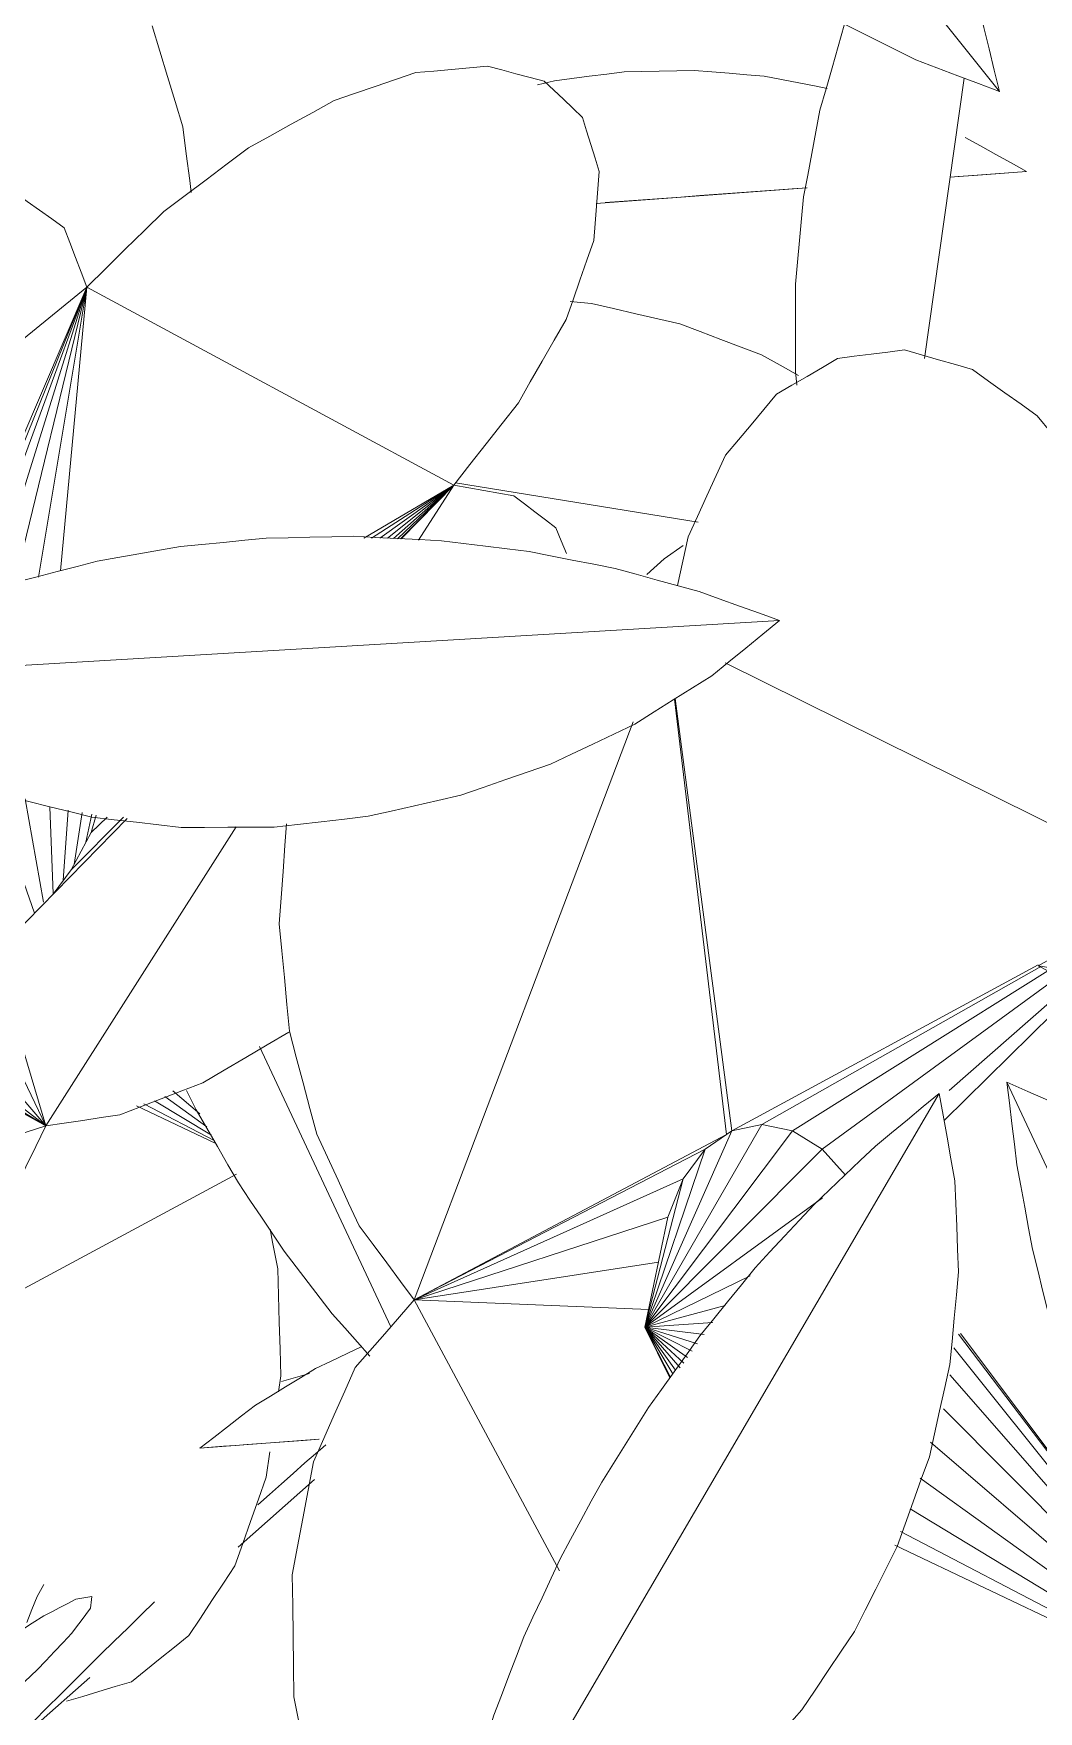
# Model space of a CAD drawing. Header units: metres. Extents: x 10.2 to 20.8, y -0.2 to 6.6.
# Drawn here: x 17.8308 to 17.8876, y 0.4246 to 0.5195 of the extents above; entities that cross this region are included whole.
import ezdxf

# ---------------------------------------------------------------- set-up
doc = ezdxf.new("R2010")
doc.units = ezdxf.units.M
doc.layers.add('Importações nas famílias', color=250, linetype='Continuous', lineweight=5)
doc.layers.add('Vegetação', color=7, linetype='Continuous', lineweight=5)

# ---------------------------------------------------------------- blocks, each defined once
blk = doc.blocks.new('Planta_pergolado_12200 - plantas pergolado_skp_Component_12-3067408-Corte 3')
at = {"layer": 'Importações nas famílias'}
for p, q in [((17.846695, 0.43774), (17.842365, 0.433929)), ((17.831389, 0.431808), (17.831006, 0.431128)), ((17.833997, 0.426562), (17.830913, 0.423848)), ((17.829029, 0.425078), (17.828925, 0.424282)), ((17.830824, 0.424082), (17.831565, 0.424838))]:
    blk.add_line(p, q, dxfattribs=at)
at = {"layer": 'Importações nas famílias', "flags": 128}
for points in [[(17.84641, 0.443737), (17.845613, 0.44351), (17.844815, 0.443283)], [(17.84614, 0.438685), (17.846737, 0.4392), (17.847334, 0.439715)], [(17.843489, 0.436309), (17.844152, 0.436903), (17.844815, 0.437497), (17.845477, 0.438091), (17.84614, 0.438685)], [(17.831006, 0.431128), (17.830713, 0.430395), (17.83042, 0.429661)], [(17.834605, 0.427869), (17.835367, 0.428611), (17.836129, 0.429353), (17.836891, 0.430095), (17.837653, 0.430837)], [(17.831565, 0.424838), (17.832325, 0.425596), (17.833085, 0.426353), (17.833845, 0.427111), (17.834605, 0.427869)]]:
    blk.add_lwpolyline(points, dxfattribs=at)
blk = doc.blocks.new('Planta_pergolado_12200 - plantas pergolado_skp_Component_12-V1-Corte 3')
at = {"layer": 'Importações nas famílias'}
for p, q in [((17.846934, 0.440024), (17.840202, 0.439525)), ((17.846053, 0.439961), (17.846945, 0.440028))]:
    blk.add_line(p, q, dxfattribs=at)
at = {"layer": 'Importações nas famílias', "flags": 128}
for points in [[(17.849362, 0.445261), (17.848534, 0.444868), (17.847638, 0.444442), (17.846741, 0.444016)], [(17.846741, 0.444016), (17.845894, 0.443498), (17.845047, 0.44298), (17.8442, 0.442461), (17.843353, 0.441943)], [(17.843353, 0.441943), (17.842566, 0.441339), (17.841778, 0.440734), (17.84099, 0.44013), (17.840202, 0.439525)], [(17.840202, 0.439525), (17.840874, 0.439575), (17.841546, 0.439625), (17.842217, 0.439676), (17.842889, 0.439726)], [(17.842889, 0.439726), (17.84368, 0.439785), (17.844471, 0.439844), (17.845262, 0.439903), (17.846053, 0.439961)]]:
    blk.add_lwpolyline(points, dxfattribs=at)
blk = doc.blocks.new('Planta_pergolado_12200 - plantas pergolado_skp_Component_17-3067409-Corte 3')
at = {"layer": 'Importações nas famílias', "flags": 128}
for points in [[(17.833204, 0.430982), (17.832749, 0.430746), (17.832293, 0.43051), (17.831838, 0.430274), (17.831382, 0.430038)], [(17.834105, 0.431131), (17.83388, 0.431094), (17.833655, 0.431056), (17.833429, 0.431019), (17.833204, 0.430982)], [(17.834024, 0.430476), (17.834044, 0.430639), (17.834065, 0.430803), (17.834085, 0.430967), (17.834105, 0.431131)], [(17.831382, 0.430038), (17.830728, 0.429619), (17.830073, 0.429201), (17.829418, 0.428782), (17.828764, 0.428364)], [(17.832966, 0.42906), (17.833231, 0.429414), (17.833495, 0.429768), (17.83376, 0.430122), (17.834024, 0.430476)], [(17.831004, 0.426981), (17.831495, 0.427501), (17.831985, 0.42802), (17.832476, 0.42854), (17.832966, 0.42906)], [(17.828271, 0.42438), (17.828954, 0.42503), (17.829637, 0.42568), (17.830321, 0.426331), (17.831004, 0.426981)]]:
    blk.add_lwpolyline(points, dxfattribs=at)
blk = doc.blocks.new('Planta_pergolado_12200 - plantas pergolado_skp_Component_16-3067410-Corte 3')
for name in ['Planta_pergolado_12200 - plantas pergolado_skp_Component_12-V1-Corte 3', 'Planta_pergolado_12200 - plantas pergolado_skp_Component_12-3067408-Corte 3', 'Planta_pergolado_12200 - plantas pergolado_skp_Component_17-3067409-Corte 3']:
    blk.add_blockref(name, (0, 0))
blk = doc.blocks.new('Planta_pergolado_12200 - plantas pergolado_skp_Component_12-V92-Corte 3')
at = {"layer": 'Importações nas famílias'}
for p, q in [((17.866461, 0.489792), (17.867534, 0.490546)), ((17.865473, 0.488896), (17.866461, 0.489792))]:
    blk.add_line(p, q, dxfattribs=at)
blk = doc.blocks.new('Planta_pergolado_12200 - plantas pergolado_skp_Component_17-V94-Corte 3')
at = {"layer": 'Importações nas famílias'}
for p, q in [((17.797928, 0.47585), (17.833812, 0.505155)), ((17.833812, 0.505155), (17.826073, 0.487059)), ((17.826541, 0.487248), (17.833812, 0.505155)), ((17.827352, 0.487575), (17.833812, 0.505155)), ((17.833812, 0.505155), (17.828422, 0.48788)), ((17.833812, 0.505155), (17.829728, 0.488337)), ((17.831082, 0.48875), (17.833812, 0.505155)), ((17.832334, 0.489107), (17.833812, 0.505155)), ((17.854559, 0.493961), (17.833812, 0.505155)), ((17.849485, 0.490968), (17.854559, 0.493961)), ((17.854559, 0.493961), (17.849908, 0.490962)), ((17.854559, 0.493961), (17.850377, 0.490956)), ((17.854559, 0.493961), (17.850811, 0.49095)), ((17.854559, 0.493961), (17.85116, 0.490945)), ((17.854559, 0.493961), (17.851388, 0.490924)), ((17.854559, 0.493961), (17.851544, 0.490928)), ((17.854559, 0.493961), (17.851585, 0.490924)), ((17.854559, 0.493961), (17.852571, 0.490839)), ((17.830857, 0.469754), (17.828383, 0.47684)), ((17.830331, 0.476219), (17.831364, 0.470392)), ((17.831923, 0.470845), (17.83172, 0.475777)), ((17.832487, 0.471603), (17.832758, 0.475591)), ((17.835899, 0.475189), (17.832939, 0.472211)), ((17.833095, 0.472506), (17.833548, 0.47545)), ((17.834109, 0.47535), (17.833769, 0.473777)), ((17.834355, 0.475306), (17.834059, 0.474325)), ((17.834969, 0.475196), (17.834059, 0.474325)), ((17.836101, 0.475109), (17.828602, 0.46745)), ((17.84226, 0.474643), (17.831497, 0.457739)), ((17.834059, 0.474325), (17.832939, 0.472211)), ((17.832939, 0.472211), (17.831917, 0.470836)), ((17.828602, 0.46745), (17.831497, 0.457739)), ((17.827326, 0.466436), (17.831497, 0.457739)), ((17.825132, 0.465138), (17.831497, 0.457739)), ((17.831497, 0.457739), (17.819598, 0.464322)), ((17.831497, 0.457739), (17.821131, 0.464044)), ((17.823018, 0.464322), (17.831497, 0.457739)), ((17.796498, 0.446546), (17.831497, 0.457739))]:
    blk.add_line(p, q, dxfattribs=at)
at = {"layer": 'Importações nas famílias', "flags": 128}
for points in [[(17.847807, 0.515695), (17.848959, 0.51609), (17.850112, 0.516484), (17.851265, 0.516879), (17.852418, 0.517273)], [(17.852418, 0.517273), (17.85343, 0.517366), (17.854442, 0.517459), (17.855455, 0.517552), (17.856467, 0.517644)], [(17.856467, 0.517644), (17.857271, 0.517429), (17.858074, 0.517214), (17.858877, 0.516998), (17.85968, 0.516783)], [(17.85968, 0.516783), (17.860219, 0.516274), (17.860759, 0.515765), (17.861298, 0.515256), (17.861837, 0.514747)], [(17.842949, 0.513017), (17.844163, 0.513687), (17.845378, 0.514356), (17.846592, 0.515026), (17.847807, 0.515695)], [(17.861837, 0.514747), (17.862076, 0.51398), (17.862314, 0.513212), (17.862553, 0.512444), (17.862791, 0.511677)], [(17.838176, 0.509422), (17.839369, 0.510321), (17.840562, 0.51122), (17.841756, 0.512118), (17.842949, 0.513017)], [(17.862791, 0.511677), (17.862713, 0.510703), (17.862634, 0.509729), (17.862556, 0.508754), (17.862477, 0.50778)], [(17.829742, 0.510495), (17.830439, 0.509998), (17.831136, 0.509501), (17.831833, 0.509004), (17.83253, 0.508507)], [(17.833812, 0.505155), (17.834903, 0.506222), (17.835994, 0.507288), (17.837085, 0.508355), (17.838176, 0.509422)], [(17.83253, 0.508507), (17.832851, 0.507669), (17.833171, 0.506831), (17.833492, 0.505993), (17.833812, 0.505155)], [(17.862477, 0.50778), (17.862087, 0.506666), (17.861697, 0.505552), (17.861307, 0.504438), (17.860917, 0.503324)], [(17.860917, 0.503324), (17.860241, 0.502145), (17.859566, 0.500967), (17.858891, 0.499789), (17.858216, 0.49861)], [(17.858216, 0.49861), (17.857302, 0.497448), (17.856387, 0.496286), (17.855473, 0.495124), (17.854559, 0.493961)], [(17.854559, 0.493961), (17.855409, 0.493807), (17.856259, 0.493653), (17.857109, 0.493499), (17.857959, 0.493344)], [(17.857959, 0.493344), (17.858554, 0.492892), (17.85915, 0.49244), (17.859746, 0.491987), (17.860341, 0.491535)], [(17.860341, 0.491535), (17.860642, 0.490816), (17.860942, 0.490096)], [(17.845237, 0.463044), (17.84402, 0.462324), (17.842803, 0.461605), (17.841586, 0.460885), (17.840369, 0.460166)], [(17.840369, 0.460166), (17.839198, 0.459713), (17.838026, 0.459261), (17.836855, 0.458809), (17.835683, 0.458356)], [(17.835683, 0.458356), (17.834637, 0.458202), (17.83359, 0.458048), (17.832544, 0.457894), (17.831497, 0.457739)], [(17.831497, 0.457739), (17.830932, 0.456577), (17.830366, 0.455415), (17.829801, 0.454253), (17.829235, 0.453091)]]:
    blk.add_lwpolyline(points, dxfattribs=at)
blk = doc.blocks.new('Planta_pergolado_12200 - plantas pergolado_skp_Component_16-V95-Corte 3')
for name in ['Planta_pergolado_12200 - plantas pergolado_skp_Component_17-V94-Corte 3', 'Planta_pergolado_12200 - plantas pergolado_skp_Component_12-V92-Corte 3']:
    blk.add_blockref(name, (0, 0))
blk = doc.blocks.new('Planta_pergolado_12200 - plantas pergolado_skp_Component_12-V112-Corte 3')
at = {"layer": 'Importações nas famílias'}
for p, q in [((17.884037, 0.521413), (17.886237, 0.537071)), ((17.88387, 0.534033), (17.883327, 0.533114)), ((17.884461, 0.534793), (17.88387, 0.534033)), ((17.881183, 0.501108), (17.883411, 0.516962)), ((17.87396, 0.499606), (17.873886, 0.500378))]:
    blk.add_line(p, q, dxfattribs=at)
at = {"layer": 'Importações nas famílias', "flags": 128}
for points in [[(17.883269, 0.533197), (17.884011, 0.534166), (17.884753, 0.535134), (17.885495, 0.536103), (17.886237, 0.537071)], [(17.881312, 0.530065), (17.881964, 0.531109), (17.882616, 0.532153), (17.883269, 0.533197)], [(17.875266, 0.515156), (17.875608, 0.516354), (17.875951, 0.517553), (17.876294, 0.518752), (17.876636, 0.51995)], [(17.874344, 0.510259), (17.874575, 0.511483), (17.874805, 0.512708), (17.875035, 0.513932), (17.875266, 0.515156)], [(17.873883, 0.505315), (17.873998, 0.506551), (17.874114, 0.507787), (17.874229, 0.509023), (17.874344, 0.510259)], [(17.873886, 0.500378), (17.873885, 0.501613), (17.873884, 0.502847), (17.873883, 0.504081), (17.873883, 0.505315)]]:
    blk.add_lwpolyline(points, dxfattribs=at)
blk = doc.blocks.new('Planta_pergolado_12200 - plantas pergolado_skp_Component_16-V116-Corte 3')
blk.add_blockref('Planta_pergolado_12200 - plantas pergolado_skp_Component_12-V112-Corte 3', (0, 0))
blk = doc.blocks.new('Planta_pergolado_12200 - plantas pergolado_skp_-3067411-Corte 3')
for name in ['Planta_pergolado_12200 - plantas pergolado_skp_Component_16-V116-Corte 3', 'Planta_pergolado_12200 - plantas pergolado_skp_Component_16-V95-Corte 3']:
    blk.add_blockref(name, (0, 0))
blk = doc.blocks.new('Planta_pergolado_12200 - plantas pergolado_skp_-3067423-Corte 3')
for name in ['Planta_pergolado_12200 - plantas pergolado_skp_-3067411-Corte 3', 'Planta_pergolado_12200 - plantas pergolado_skp_Component_16-3067410-Corte 3']:
    blk.add_blockref(name, (0, 0))
blk = doc.blocks.new('Planta_pergolado_12200 - plantas pergolado_skp_Component_12-V104-Corte 3')
at = {"layer": 'Importações nas famílias'}
blk.add_line((17.871538, 0.223782), (17.904833, 0.182065), dxfattribs=at)
at = {"layer": 'Importações nas famílias', "flags": 128}
for points in [[(17.871075, 0.220226), (17.871191, 0.221115), (17.871306, 0.222004), (17.871422, 0.222893), (17.871538, 0.223782)], [(17.871538, 0.223782), (17.872486, 0.223435), (17.873434, 0.223087), (17.874382, 0.222739), (17.875331, 0.222391)], [(17.875331, 0.222391), (17.876264, 0.221923), (17.877197, 0.221454), (17.87813, 0.220986), (17.879063, 0.220517)], [(17.871336, 0.216373), (17.871271, 0.217336), (17.871206, 0.218299), (17.87114, 0.219263), (17.871075, 0.220226)], [(17.879063, 0.220517), (17.87997, 0.219933), (17.880878, 0.219349), (17.881786, 0.218765), (17.882693, 0.218181)], [(17.882693, 0.218181), (17.883565, 0.217488), (17.884437, 0.216795), (17.885309, 0.216102), (17.886181, 0.215409)], [(17.872315, 0.212315), (17.87207, 0.21333), (17.871826, 0.214344), (17.871581, 0.215359), (17.871336, 0.216373)], [(17.886181, 0.215409), (17.887008, 0.214614), (17.887835, 0.21382), (17.888662, 0.213026), (17.889488, 0.212231)], [(17.873989, 0.208147), (17.87357, 0.209189), (17.873152, 0.210231), (17.872733, 0.211273), (17.872315, 0.212315)], [(17.889488, 0.212231), (17.890261, 0.211344), (17.891033, 0.210457), (17.891805, 0.209571), (17.892578, 0.208684)], [(17.892578, 0.208684), (17.893287, 0.207714), (17.893996, 0.206745), (17.894706, 0.205775), (17.895415, 0.204806)], [(17.876318, 0.203966), (17.875735, 0.205011), (17.875153, 0.206056), (17.874571, 0.207102), (17.873989, 0.208147)], [(17.879247, 0.199871), (17.878515, 0.200895), (17.877782, 0.201918), (17.87705, 0.202942), (17.876318, 0.203966)], [(17.895415, 0.204806), (17.896053, 0.203764), (17.896692, 0.202723), (17.89733, 0.201681), (17.897968, 0.20064)], [(17.897968, 0.20064), (17.898529, 0.199538), (17.899089, 0.198436), (17.89965, 0.197335), (17.90021, 0.196233)], [(17.882709, 0.195957), (17.881844, 0.196936), (17.880978, 0.197914), (17.880113, 0.198893), (17.879247, 0.199871)], [(17.886622, 0.192318), (17.885644, 0.193228), (17.884666, 0.194138), (17.883687, 0.195048), (17.882709, 0.195957)], [(17.90021, 0.196233), (17.900686, 0.195083), (17.901163, 0.193933), (17.901639, 0.192784), (17.902115, 0.191634)], [(17.890894, 0.189037), (17.889826, 0.189857), (17.888758, 0.190677), (17.88769, 0.191497), (17.886622, 0.192318)], [(17.902115, 0.191634), (17.902502, 0.190449), (17.902888, 0.189264), (17.903275, 0.188079), (17.903662, 0.186894)], [(17.895424, 0.186192), (17.894292, 0.186903), (17.893159, 0.187614), (17.892026, 0.188326), (17.890894, 0.189037)], [(17.903662, 0.186894), (17.903955, 0.185686), (17.904247, 0.184479), (17.90454, 0.183272), (17.904833, 0.182065)], [(17.900107, 0.183849), (17.898937, 0.184435), (17.897766, 0.185021), (17.896595, 0.185606), (17.895424, 0.186192)], [(17.904833, 0.182065), (17.903652, 0.182511), (17.90247, 0.182957), (17.901289, 0.183403), (17.900107, 0.183849)]]:
    blk.add_lwpolyline(points, dxfattribs=at)
blk = doc.blocks.new('Planta_pergolado_12200 - plantas pergolado_skp_Component_12-V98-Corte 3')
at = {"layer": 'Importações nas famílias'}
blk.add_line((17.883918, 0.288884), (17.830774, 0.297509), dxfattribs=at)
at = {"layer": 'Importações nas famílias', "flags": 128}
for points in [[(17.840261, 0.302092), (17.841558, 0.302447), (17.842855, 0.302803), (17.844152, 0.303158), (17.845448, 0.303513)], [(17.845448, 0.303513), (17.846779, 0.303711), (17.84811, 0.303909), (17.849441, 0.304106), (17.850772, 0.304304)], [(17.850772, 0.304304), (17.852105, 0.30434), (17.853439, 0.304376), (17.854772, 0.304412), (17.856105, 0.304447)], [(17.856105, 0.304447), (17.85741, 0.30432), (17.858715, 0.304193), (17.86002, 0.304066), (17.861325, 0.303939)], [(17.861325, 0.303939), (17.862571, 0.303652), (17.863816, 0.303365), (17.865062, 0.303078), (17.866307, 0.302792)], [(17.866307, 0.302792), (17.867465, 0.302351), (17.868622, 0.301911), (17.869779, 0.301471), (17.870936, 0.301031)], [(17.835331, 0.300075), (17.836563, 0.300579), (17.837796, 0.301084), (17.839028, 0.301588), (17.840261, 0.302092)], [(17.870936, 0.301031), (17.871978, 0.300448), (17.873019, 0.299866), (17.874061, 0.299283), (17.875103, 0.2987)], [(17.830774, 0.297509), (17.831913, 0.298151), (17.833052, 0.298792), (17.834191, 0.299434), (17.835331, 0.300075)], [(17.875103, 0.2987), (17.876004, 0.297988), (17.876906, 0.297276), (17.877807, 0.296564), (17.878709, 0.295852)], [(17.835075, 0.295192), (17.834, 0.295771), (17.832924, 0.296351), (17.831849, 0.29693), (17.830774, 0.297509)], [(17.839571, 0.293112), (17.838447, 0.293632), (17.837323, 0.294152), (17.836199, 0.294672), (17.835075, 0.295192)], [(17.878709, 0.295852), (17.879449, 0.295027), (17.88019, 0.294203), (17.88093, 0.293378), (17.88167, 0.292554)], [(17.844212, 0.291293), (17.843052, 0.291747), (17.841891, 0.292202), (17.840731, 0.292657), (17.839571, 0.293112)], [(17.88167, 0.292554), (17.882232, 0.291636), (17.882794, 0.290719), (17.883356, 0.289801), (17.883918, 0.288884)], [(17.848946, 0.289754), (17.847762, 0.290139), (17.846579, 0.290523), (17.845395, 0.290908), (17.844212, 0.291293)], [(17.853721, 0.288514), (17.852527, 0.288824), (17.851333, 0.289134), (17.85014, 0.289444), (17.848946, 0.289754)], [(17.858483, 0.287585), (17.857293, 0.287817), (17.856102, 0.288049), (17.854911, 0.288281), (17.853721, 0.288514)], [(17.883918, 0.288884), (17.883012, 0.288626), (17.882106, 0.288368), (17.881201, 0.28811), (17.880295, 0.287852)], [(17.86318, 0.286978), (17.862006, 0.28713), (17.860832, 0.287282), (17.859657, 0.287433), (17.858483, 0.287585)], [(17.880295, 0.287852), (17.879313, 0.287674), (17.87833, 0.287496), (17.877348, 0.287318), (17.876365, 0.28714)], [(17.86776, 0.2867), (17.866615, 0.28677), (17.86547, 0.286839), (17.864325, 0.286909), (17.86318, 0.286978)], [(17.872171, 0.286754), (17.871069, 0.286741), (17.869966, 0.286727), (17.868863, 0.286714), (17.86776, 0.2867)], [(17.876365, 0.28714), (17.875317, 0.287043), (17.874268, 0.286947), (17.87322, 0.286851), (17.872171, 0.286754)]]:
    blk.add_lwpolyline(points, dxfattribs=at)
blk = doc.blocks.new('Planta_pergolado_12200 - plantas pergolado_skp_Component_12-V99-Corte 3')
at = {"layer": 'Importações nas famílias'}
blk.add_line((17.797082, 0.242245), (17.825171, 0.290287), dxfattribs=at)
at = {"layer": 'Importações nas famílias', "flags": 128}
for points in [[(17.821574, 0.287319), (17.822474, 0.288061), (17.823373, 0.288803), (17.824272, 0.289545), (17.825171, 0.290287)], [(17.825171, 0.290287), (17.825393, 0.289055), (17.825615, 0.287822), (17.825836, 0.28659), (17.826058, 0.285357)], [(17.818095, 0.284021), (17.818965, 0.284845), (17.819835, 0.28567), (17.820705, 0.286494), (17.821574, 0.287319)], [(17.826058, 0.285357), (17.826109, 0.28407), (17.82616, 0.282784), (17.826211, 0.281497), (17.826262, 0.28021)], [(17.814771, 0.280431), (17.815602, 0.281329), (17.816433, 0.282226), (17.817264, 0.283124), (17.818095, 0.284021)], [(17.81164, 0.276589), (17.812423, 0.277549), (17.813205, 0.27851), (17.813988, 0.279471), (17.814771, 0.280431)], [(17.826262, 0.28021), (17.82614, 0.278899), (17.826019, 0.277588), (17.825897, 0.276277), (17.825776, 0.274966)], [(17.808736, 0.272537), (17.809462, 0.27355), (17.810188, 0.274563), (17.810914, 0.275576), (17.81164, 0.276589)], [(17.825776, 0.274966), (17.825485, 0.273661), (17.825195, 0.272357), (17.824904, 0.271052), (17.824613, 0.269748)], [(17.806091, 0.26832), (17.806752, 0.269374), (17.807413, 0.270428), (17.808075, 0.271483), (17.808736, 0.272537)], [(17.824613, 0.269748), (17.82416, 0.268481), (17.823707, 0.267213), (17.823253, 0.265946), (17.8228, 0.264679)], [(17.803736, 0.263985), (17.804325, 0.265069), (17.804914, 0.266153), (17.805502, 0.267236), (17.806091, 0.26832)], [(17.8228, 0.264679), (17.822195, 0.263479), (17.82159, 0.262278), (17.820985, 0.261078), (17.820379, 0.259878)], [(17.801696, 0.259581), (17.802206, 0.260682), (17.802716, 0.261783), (17.803226, 0.262884), (17.803736, 0.263985)], [(17.820379, 0.259878), (17.819637, 0.258772), (17.818894, 0.257667), (17.818151, 0.256562), (17.817408, 0.255456)], [(17.799993, 0.255156), (17.800419, 0.256262), (17.800845, 0.257368), (17.80127, 0.258475), (17.801696, 0.259581)], [(17.798648, 0.250759), (17.798984, 0.251858), (17.799321, 0.252958), (17.799657, 0.254057), (17.799993, 0.255156)], [(17.817408, 0.255456), (17.816545, 0.254472), (17.815682, 0.253488), (17.814819, 0.252504), (17.813955, 0.251519)], [(17.813955, 0.251519), (17.812992, 0.250679), (17.812029, 0.249839), (17.811066, 0.248999), (17.810103, 0.248159)], [(17.797674, 0.24644), (17.797917, 0.247519), (17.798161, 0.248599), (17.798404, 0.249679), (17.798648, 0.250759)], [(17.810103, 0.248159), (17.809062, 0.247482), (17.808022, 0.246806), (17.806981, 0.24613), (17.80594, 0.245453)], [(17.797082, 0.242245), (17.79723, 0.243294), (17.797378, 0.244342), (17.797526, 0.245391), (17.797674, 0.24644)], [(17.80594, 0.245453), (17.804847, 0.244957), (17.803753, 0.24446), (17.80266, 0.243963), (17.801566, 0.243467)], [(17.801566, 0.243467), (17.800445, 0.243161), (17.799324, 0.242856), (17.798203, 0.242551), (17.797082, 0.242245)]]:
    blk.add_lwpolyline(points, dxfattribs=at)
blk = doc.blocks.new('Planta_pergolado_12200 - plantas pergolado_skp_Component_12-V100-Corte 3')
at = {"layer": 'Importações nas famílias'}
blk.add_line((17.852424, 0.240855), (17.828997, 0.290926), dxfattribs=at)
at = {"layer": 'Importações nas famílias', "flags": 128}
for points in [[(17.828997, 0.290926), (17.830176, 0.290409), (17.831355, 0.289892), (17.832535, 0.289374), (17.833714, 0.288857)], [(17.829568, 0.286249), (17.829425, 0.287418), (17.829282, 0.288587), (17.82914, 0.289757), (17.828997, 0.290926)], [(17.833714, 0.288857), (17.834834, 0.28817), (17.835955, 0.287483), (17.837075, 0.286796), (17.838195, 0.286109)], [(17.830444, 0.281493), (17.830225, 0.282682), (17.830006, 0.283871), (17.829787, 0.28506), (17.829568, 0.286249)], [(17.838195, 0.286109), (17.83923, 0.285268), (17.840265, 0.284427), (17.8413, 0.283586), (17.842336, 0.282745)], [(17.842336, 0.282745), (17.843261, 0.28177), (17.844187, 0.280794), (17.845113, 0.279819), (17.846038, 0.278844)], [(17.831618, 0.27671), (17.831324, 0.277905), (17.831031, 0.279101), (17.830738, 0.280297), (17.830444, 0.281493)], [(17.846038, 0.278844), (17.846833, 0.277758), (17.847627, 0.276671), (17.848422, 0.275584), (17.849216, 0.274498)], [(17.833074, 0.271953), (17.83271, 0.273142), (17.832346, 0.274331), (17.831982, 0.27552), (17.831618, 0.27671)], [(17.849216, 0.274498), (17.849861, 0.273326), (17.850505, 0.272153), (17.85115, 0.270981), (17.851795, 0.269809)], [(17.834798, 0.267275), (17.834367, 0.268444), (17.833936, 0.269614), (17.833505, 0.270783), (17.833074, 0.271953)], [(17.851795, 0.269809), (17.852274, 0.268578), (17.852754, 0.267347), (17.853234, 0.266117), (17.853713, 0.264886)], [(17.83677, 0.262728), (17.836277, 0.263864), (17.835784, 0.265001), (17.835291, 0.266138), (17.834798, 0.267275)], [(17.853713, 0.264886), (17.854017, 0.263626), (17.85432, 0.262366), (17.854624, 0.261106), (17.854927, 0.259846)], [(17.838968, 0.258362), (17.838419, 0.259453), (17.837869, 0.260545), (17.83732, 0.261636), (17.83677, 0.262728)], [(17.854927, 0.259846), (17.855047, 0.258586), (17.855168, 0.257326), (17.855288, 0.256066), (17.855408, 0.254806)], [(17.841368, 0.254227), (17.840768, 0.25526), (17.840168, 0.256294), (17.839568, 0.257328), (17.838968, 0.258362)], [(17.843943, 0.250367), (17.843299, 0.251332), (17.842655, 0.252297), (17.842012, 0.253262), (17.841368, 0.254227)], [(17.855408, 0.254806), (17.855342, 0.253576), (17.855276, 0.252345), (17.85521, 0.251115), (17.855144, 0.249885)], [(17.846664, 0.246826), (17.845984, 0.247712), (17.845304, 0.248597), (17.844623, 0.249482), (17.843943, 0.250367)], [(17.855144, 0.249885), (17.854893, 0.248713), (17.854643, 0.247541), (17.854392, 0.24637), (17.854141, 0.245198)], [(17.849502, 0.243644), (17.848793, 0.24444), (17.848083, 0.245235), (17.847374, 0.246031), (17.846664, 0.246826)], [(17.854141, 0.245198), (17.853712, 0.244112), (17.853283, 0.243026), (17.852854, 0.241941), (17.852424, 0.240855)], [(17.852424, 0.240855), (17.851694, 0.241552), (17.850963, 0.24225), (17.850232, 0.242947), (17.849502, 0.243644)]]:
    blk.add_lwpolyline(points, dxfattribs=at)
blk = doc.blocks.new('Planta_pergolado_12200 - plantas pergolado_skp_Component_12-V101-Corte 3')
at = {"layer": 'Importações nas famílias'}
blk.add_line((17.761145, 0.31376), (17.816149, 0.317027), dxfattribs=at)
at = {"layer": 'Importações nas famílias', "flags": 128}
for points in [[(17.782275, 0.321205), (17.783488, 0.321323), (17.784701, 0.321441), (17.785914, 0.321558), (17.787127, 0.321676)], [(17.787127, 0.321676), (17.788362, 0.321704), (17.789597, 0.321731), (17.790831, 0.321759), (17.792066, 0.321787)], [(17.792066, 0.321787), (17.793309, 0.321724), (17.794552, 0.321661), (17.795795, 0.321598), (17.797037, 0.321535)], [(17.797037, 0.321535), (17.798274, 0.321383), (17.799512, 0.32123), (17.800749, 0.321078), (17.801986, 0.320925)], [(17.777565, 0.320379), (17.778742, 0.320585), (17.77992, 0.320792), (17.781098, 0.320999), (17.782275, 0.321205)], [(17.801986, 0.320925), (17.803203, 0.320684), (17.804421, 0.320444), (17.805639, 0.320203), (17.806856, 0.319963)], [(17.773048, 0.319206), (17.774177, 0.319499), (17.775306, 0.319793), (17.776436, 0.320086), (17.777565, 0.320379)], [(17.806856, 0.319963), (17.808041, 0.319637), (17.809226, 0.319311), (17.81041, 0.318985), (17.811595, 0.318659)], [(17.768774, 0.317701), (17.769843, 0.318077), (17.770911, 0.318453), (17.771979, 0.31883), (17.773048, 0.319206)], [(17.811595, 0.318659), (17.812734, 0.318251), (17.813872, 0.317843), (17.815011, 0.317435), (17.816149, 0.317027)], [(17.764792, 0.315879), (17.765788, 0.316334), (17.766783, 0.31679), (17.767779, 0.317245), (17.768774, 0.317701)], [(17.816149, 0.317027), (17.815191, 0.316246), (17.814232, 0.315464), (17.813273, 0.314682), (17.812315, 0.313901)], [(17.761145, 0.31376), (17.762057, 0.31429), (17.762969, 0.31482), (17.76388, 0.315349), (17.764792, 0.315879)], [(17.764353, 0.311052), (17.763551, 0.311729), (17.762749, 0.312406), (17.761947, 0.313083), (17.761145, 0.31376)], [(17.812315, 0.313901), (17.811227, 0.313218), (17.810139, 0.312536), (17.809052, 0.311854), (17.807964, 0.311172)], [(17.807964, 0.311172), (17.806773, 0.310605), (17.805581, 0.310038), (17.80439, 0.309471), (17.803199, 0.308904)], [(17.76817, 0.308808), (17.767216, 0.309369), (17.766262, 0.30993), (17.765308, 0.310491), (17.764353, 0.311052)], [(17.772507, 0.307081), (17.771423, 0.307513), (17.770339, 0.307945), (17.769254, 0.308376), (17.76817, 0.308808)], [(17.803199, 0.308904), (17.801932, 0.308466), (17.800665, 0.308028), (17.799398, 0.30759), (17.798131, 0.307151)], [(17.777261, 0.305912), (17.776072, 0.306204), (17.774884, 0.306496), (17.773695, 0.306789), (17.772507, 0.307081)], [(17.798131, 0.307151), (17.796818, 0.306852), (17.795506, 0.306553), (17.794193, 0.306254), (17.79288, 0.305955)], [(17.782321, 0.305327), (17.781056, 0.305473), (17.779791, 0.30562), (17.778526, 0.305766), (17.777261, 0.305912)], [(17.79288, 0.305955), (17.791552, 0.305801), (17.790224, 0.305648), (17.788896, 0.305495), (17.787568, 0.305342)], [(17.787568, 0.305342), (17.786256, 0.305338), (17.784945, 0.305335), (17.783633, 0.305331), (17.782321, 0.305327)]]:
    blk.add_lwpolyline(points, dxfattribs=at)
blk = doc.blocks.new('Planta_pergolado_12200 - plantas pergolado_skp_Component_17-V191-Corte 3')
at = {"layer": 'Importações nas famílias'}
for p, q in [((17.869902, 0.483911), (17.895598, 0.47117)), ((17.867037, 0.481861), (17.869985, 0.457249)), ((17.870289, 0.45746), (17.867077, 0.481889)), ((17.852325, 0.447901), (17.864709, 0.480574)), ((17.887609, 0.466843), (17.870289, 0.45746)), ((17.887794, 0.46676), (17.871971, 0.457817)), ((17.873709, 0.45746), (17.888145, 0.466501)), ((17.875385, 0.456412), (17.888784, 0.466194)), ((17.882574, 0.459738), (17.889467, 0.465789)), ((17.882282, 0.458041), (17.889949, 0.4656)), ((17.869985, 0.457249), (17.852325, 0.447901)), ((17.865361, 0.446363), (17.871971, 0.457817)), ((17.865361, 0.446363), (17.870289, 0.45746)), ((17.865361, 0.446363), (17.873709, 0.45746)), ((17.869985, 0.457249), (17.868777, 0.456412)), ((17.870289, 0.45746), (17.869985, 0.457249)), ((17.871971, 0.457817), (17.870289, 0.45746)), ((17.873709, 0.45746), (17.871971, 0.457817)), ((17.875385, 0.456412), (17.873709, 0.45746)), ((17.868777, 0.456412), (17.852325, 0.447901)), ((17.865361, 0.446363), (17.868777, 0.456412)), ((17.865361, 0.446363), (17.875385, 0.456412)), ((17.868777, 0.456412), (17.86754, 0.454744)), ((17.8767, 0.45495), (17.875385, 0.456412)), ((17.86754, 0.454744), (17.852325, 0.447901)), ((17.865361, 0.446363), (17.86754, 0.454744)), ((17.86754, 0.454744), (17.86666, 0.452571)), ((17.865361, 0.446363), (17.875402, 0.453665)), ((17.86666, 0.452571), (17.852325, 0.447901)), ((17.865361, 0.446363), (17.86666, 0.452571)), ((17.866128, 0.450029), (17.852325, 0.447901)), ((17.871325, 0.449268), (17.865361, 0.446363)), ((17.852325, 0.447901), (17.860539, 0.432578)), ((17.865586, 0.44735), (17.852325, 0.447901)), ((17.865361, 0.446363), (17.869897, 0.44759)), ((17.869207, 0.446627), (17.865361, 0.446363)), ((17.86709, 0.44393), (17.865361, 0.446363)), ((17.865361, 0.446363), (17.867786, 0.444643)), ((17.868041, 0.444999), (17.865361, 0.446363)), ((17.865361, 0.446363), (17.868344, 0.445421)), ((17.868718, 0.445944), (17.865361, 0.446363)), ((17.865361, 0.446363), (17.867562, 0.444331)), ((17.865361, 0.446363), (17.867363, 0.444053)), ((17.865361, 0.446363), (17.866939, 0.443716)), ((17.865361, 0.446363), (17.866822, 0.443542)), ((17.865361, 0.446363), (17.866785, 0.443488)), ((17.893707, 0.431959), (17.883103, 0.445969)), ((17.893635, 0.432112), (17.883211, 0.445993)), ((17.894138, 0.431038), (17.882838, 0.44519)), ((17.89471, 0.429825), (17.882602, 0.443667)), ((17.89544, 0.428467), (17.882243, 0.441741)), ((17.896007, 0.427418), (17.881516, 0.439858)), ((17.896404, 0.426684), (17.880929, 0.437831)), ((17.896665, 0.426201), (17.880366, 0.436083)), ((17.896825, 0.425905), (17.879824, 0.434818)), ((17.879489, 0.434038), (17.896911, 0.425747))]:
    blk.add_line(p, q, dxfattribs=at)
at = {"layer": 'Importações nas famílias', "flags": 128}
for points in [[(17.876263, 0.50112), (17.875401, 0.500613), (17.874539, 0.500106), (17.873677, 0.499599), (17.872816, 0.499093)], [(17.880039, 0.501597), (17.879095, 0.501478), (17.878151, 0.501359), (17.877207, 0.501239), (17.876263, 0.50112)], [(17.883887, 0.50049), (17.882925, 0.500767), (17.881963, 0.501043), (17.881001, 0.50132), (17.880039, 0.501597)], [(17.887545, 0.497875), (17.886631, 0.498529), (17.885716, 0.499182), (17.884802, 0.499836), (17.883887, 0.50049)], [(17.872816, 0.499093), (17.872095, 0.498232), (17.871374, 0.497372), (17.870654, 0.496512), (17.869933, 0.495652)], [(17.890764, 0.49393), (17.889959, 0.494916), (17.889155, 0.495902), (17.88835, 0.496889), (17.887545, 0.497875)], [(17.869933, 0.495652), (17.869403, 0.494497), (17.868872, 0.493343), (17.868342, 0.492188), (17.867811, 0.491033)], [(17.867811, 0.491033), (17.867507, 0.489662), (17.867203, 0.488292)], [(17.845106, 0.474812), (17.845017, 0.473588), (17.84491, 0.472111), (17.844802, 0.470635), (17.844695, 0.469158)], [(17.844695, 0.469158), (17.844839, 0.46764), (17.844984, 0.466122), (17.845128, 0.464604), (17.845272, 0.463086)], [(17.845272, 0.463086), (17.845658, 0.46163), (17.846044, 0.460174), (17.84643, 0.458718), (17.846816, 0.457262)], [(17.846816, 0.457262), (17.847417, 0.455967), (17.848019, 0.454672), (17.84862, 0.453377), (17.849221, 0.452082)], [(17.849221, 0.452082), (17.849997, 0.451037), (17.850773, 0.449992), (17.851549, 0.448947), (17.852325, 0.447901)], [(17.852325, 0.447901), (17.851491, 0.446944), (17.850657, 0.445987), (17.849824, 0.44503), (17.84899, 0.444074)], [(17.84899, 0.444074), (17.848399, 0.44274), (17.847808, 0.441407), (17.847217, 0.440074), (17.846626, 0.43874)], [(17.846626, 0.43874), (17.846328, 0.437144), (17.84603, 0.435549), (17.845733, 0.433953), (17.845435, 0.432357)], [(17.845435, 0.432357), (17.845456, 0.430635), (17.845476, 0.428913), (17.845497, 0.427191), (17.845518, 0.425469)], [(17.845518, 0.425469), (17.845856, 0.423768), (17.846193, 0.422068), (17.846531, 0.420367), (17.846868, 0.418666)]]:
    blk.add_lwpolyline(points, dxfattribs=at)
blk = doc.blocks.new('Planta_pergolado_12200 - plantas pergolado_skp_Component_16-V192-Corte 3')
for name, p in [('Planta_pergolado_12200 - plantas pergolado_skp_Component_12-V104-Corte 3', (-0.019417, 0.33414)), ('Planta_pergolado_12200 - plantas pergolado_skp_Component_17-V191-Corte 3', (0, 0)), ('Planta_pergolado_12200 - plantas pergolado_skp_Component_12-V101-Corte 3', (0.056836, 0.16928)), ('Planta_pergolado_12200 - plantas pergolado_skp_Component_12-V98-Corte 3', (0.056836, 0.16928)), ('Planta_pergolado_12200 - plantas pergolado_skp_Component_12-V100-Corte 3', (0.056836, 0.16928)), ('Planta_pergolado_12200 - plantas pergolado_skp_Component_12-V99-Corte 3', (0.056836, 0.16928))]:
    blk.add_blockref(name, p)
blk = doc.blocks.new('Planta_pergolado_12200 - plantas pergolado_skp_-V204-Corte 3')
blk.add_blockref('Planta_pergolado_12200 - plantas pergolado_skp_Component_16-V192-Corte 3', (0, 0))
blk = doc.blocks.new('Planta_pergolado_12200 - plantas pergolado_skp_-3067425-Corte 3')
blk.add_blockref('Planta_pergolado_12200 - plantas pergolado_skp_-V204-Corte 3', (0, 0))
blk = doc.blocks.new('Planta_pergolado_12200 - plantas pergolado_skp_-3067432-Corte 3')
for name in ['Planta_pergolado_12200 - plantas pergolado_skp_-3067425-Corte 3', 'Planta_pergolado_12200 - plantas pergolado_skp_-3067423-Corte 3']:
    blk.add_blockref(name, (0, 0))
blk = doc.blocks.new('Planta_pergolado_12200 - plantas pergolado_skp_Component_12-V539-Corte 3')
at = {"layer": 'Importações nas famílias'}
for p, q in [((17.860254, 0.516817), (17.859288, 0.516588)), ((17.886945, 0.511685), (17.882624, 0.511365)), ((17.883086, 0.511401), (17.883944, 0.511464)), ((17.874532, 0.510765), (17.86262, 0.509882)), ((17.863128, 0.509924), (17.86419, 0.510002))]:
    blk.add_line(p, q, dxfattribs=at)
at = {"layer": 'Importações nas famílias', "flags": 128}
for points in [[(17.864193, 0.517319), (17.863208, 0.517193), (17.862223, 0.517068), (17.861239, 0.516942), (17.860254, 0.516817)], [(17.868162, 0.517403), (17.86717, 0.517382), (17.866177, 0.517361), (17.865185, 0.51734), (17.864193, 0.517319)], [(17.872118, 0.517068), (17.871129, 0.517152), (17.87014, 0.517236), (17.869151, 0.517319), (17.868162, 0.517403)], [(17.875675, 0.516385), (17.875043, 0.516506), (17.874068, 0.516694), (17.873093, 0.516881), (17.872118, 0.517068)], [(17.886945, 0.511685), (17.886077, 0.512167), (17.885209, 0.512649), (17.884341, 0.513131), (17.883472, 0.513612)], [(17.883944, 0.511464), (17.884694, 0.511519), (17.885445, 0.511575), (17.886195, 0.51163), (17.886945, 0.511685)], [(17.86419, 0.510002), (17.86526, 0.510082), (17.86633, 0.510161), (17.8674, 0.51024), (17.86847, 0.51032)], [(17.86847, 0.51032), (17.869523, 0.510398), (17.870576, 0.510476), (17.871629, 0.510554), (17.872682, 0.510632)], [(17.872682, 0.510632), (17.873694, 0.510707), (17.874533, 0.510769)]]:
    blk.add_lwpolyline(points, dxfattribs=at)
blk = doc.blocks.new('Planta_pergolado_12200 - plantas pergolado_skp_Component_16-V542-Corte 3')
blk.add_blockref('Planta_pergolado_12200 - plantas pergolado_skp_Component_12-V539-Corte 3', (0, 0))
blk = doc.blocks.new('Planta_pergolado_12200 - plantas pergolado_skp_Component_12-V611-Corte 3')
at = {"layer": 'Importações nas famílias'}
for p, q in [((17.861134, 0.504342), (17.862355, 0.504223)), ((17.868381, 0.491856), (17.854655, 0.494084))]:
    blk.add_line(p, q, dxfattribs=at)
at = {"layer": 'Importações nas famílias', "flags": 128}
for points in [[(17.862355, 0.504223), (17.863601, 0.503936), (17.864847, 0.503649), (17.866092, 0.503362), (17.867338, 0.503075)], [(17.867338, 0.503075), (17.868495, 0.502635), (17.869652, 0.502195), (17.870809, 0.501755), (17.871967, 0.501315)], [(17.871967, 0.501315), (17.873008, 0.500732), (17.87405, 0.500149)]]:
    blk.add_lwpolyline(points, dxfattribs=at)
blk = doc.blocks.new('Planta_pergolado_12200 - plantas pergolado_skp_Component_12-V612-Corte 3')
at = {"layer": 'Importações nas famílias'}
for p, q in [((17.851001, 0.446382), (17.843587, 0.462228)), ((17.839999, 0.458646), (17.839449, 0.459737))]:
    blk.add_line(p, q, dxfattribs=at)
at = {"layer": 'Importações nas famílias', "flags": 128}
for points in [[(17.842398, 0.45451), (17.841799, 0.455544), (17.841199, 0.456578), (17.840599, 0.457612), (17.839999, 0.458646)], [(17.844973, 0.450651), (17.84433, 0.451616), (17.843686, 0.45258), (17.843042, 0.453545), (17.842398, 0.45451)], [(17.847695, 0.44711), (17.847014, 0.447995), (17.846334, 0.44888), (17.845654, 0.449765), (17.844973, 0.450651)], [(17.849823, 0.444723), (17.849114, 0.445519), (17.848404, 0.446314), (17.847695, 0.44711)]]:
    blk.add_lwpolyline(points, dxfattribs=at)
blk = doc.blocks.new('Planta_pergolado_12200 - plantas pergolado_skp_Component_17-V613-Corte 3')
at = {"layer": 'Importações nas famílias'}
for p, q in [((17.84086, 0.457204), (17.837641, 0.459156)), ((17.840598, 0.457687), (17.838224, 0.459398)), ((17.840201, 0.458422), (17.838689, 0.45972)), ((17.836631, 0.458879), (17.841105, 0.45675)), ((17.84102, 0.456908), (17.837044, 0.458992)), ((17.842278, 0.455007), (17.821385, 0.443773)), ((17.844659, 0.442713), (17.844788, 0.443608)), ((17.843961, 0.437882), (17.844167, 0.439313))]:
    blk.add_line(p, q, dxfattribs=at)
at = {"layer": 'Importações nas famílias', "flags": 128}
for points in [[(17.839245, 0.514201), (17.838813, 0.515633), (17.838382, 0.517064), (17.83795, 0.518496), (17.837518, 0.519927)], [(17.83972, 0.510494), (17.839633, 0.511173), (17.839439, 0.512687), (17.839245, 0.514201)], [(17.844613, 0.449663), (17.844321, 0.451156), (17.844177, 0.451894)], [(17.844788, 0.443608), (17.844744, 0.445122), (17.8447, 0.446636), (17.844656, 0.448149), (17.844613, 0.449663)], [(17.842187, 0.432876), (17.84263, 0.434127), (17.843074, 0.435379), (17.843517, 0.43663), (17.843961, 0.437882)], [(17.839588, 0.428931), (17.840238, 0.429917), (17.840887, 0.430903), (17.841537, 0.43189), (17.842187, 0.432876)], [(17.83634, 0.426316), (17.837152, 0.42697), (17.837964, 0.427623), (17.838776, 0.428277), (17.839588, 0.428931)], [(17.832666, 0.425209), (17.833584, 0.425486), (17.834503, 0.425762), (17.835422, 0.426039), (17.83634, 0.426316)]]:
    blk.add_lwpolyline(points, dxfattribs=at)
blk = doc.blocks.new('Planta_pergolado_12200 - plantas pergolado_skp_Component_16-V614-Corte 3')
for name in ['Planta_pergolado_12200 - plantas pergolado_skp_Component_17-V613-Corte 3', 'Planta_pergolado_12200 - plantas pergolado_skp_Component_12-V611-Corte 3', 'Planta_pergolado_12200 - plantas pergolado_skp_Component_12-V612-Corte 3']:
    blk.add_blockref(name, (0, 0))
blk = doc.blocks.new('Planta_pergolado_12200 - plantas pergolado_skp_-V617-Corte 3')
blk.add_blockref('Planta_pergolado_12200 - plantas pergolado_skp_Component_16-V614-Corte 3', (0, 0))
blk = doc.blocks.new('Planta_pergolado_12200 - plantas pergolado_skp_-3067434-Corte 3')
for name in ['Planta_pergolado_12200 - plantas pergolado_skp_-V617-Corte 3', 'Planta_pergolado_12200 - plantas pergolado_skp_Component_16-V542-Corte 3']:
    blk.add_blockref(name, (0, 0))
blk = doc.blocks.new('Planta_pergolado_12200 - plantas pergolado_skp_-3067443-Corte 3')
blk.add_blockref('Planta_pergolado_12200 - plantas pergolado_skp_-3067434-Corte 3', (0, 0))
blk = doc.blocks.new('Planta_pergolado_12200 - Planta_pergolado_12200-3075656-Corte 3')
for name in ['Planta_pergolado_12200 - plantas pergolado_skp_-3067443-Corte 3', 'Planta_pergolado_12200 - plantas pergolado_skp_-3067432-Corte 3']:
    blk.add_blockref(name, (0, 0))

msp = doc.modelspace()

# ---------------------------------------------------------------- block references
at = {"layer": 'Vegetação', "color": 250}
msp.add_blockref('Planta_pergolado_12200 - Planta_pergolado_12200-3075656-Corte 3', (0, 0), dxfattribs=at)

doc.saveas('drawing.dxf')
